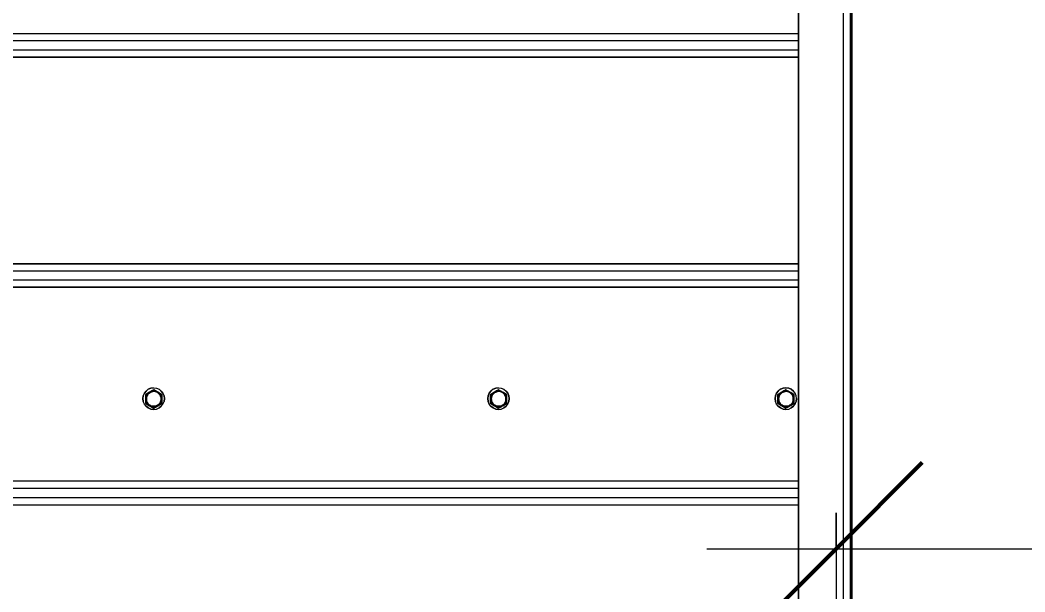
# Model space of a CAD drawing. Header units: inches. Extents: x -827 to 154, y -802 to 207.
# Drawn here: x -93.29 to -58.33, y -169.82 to -149.94 of the extents above; entities that cross this region are included whole.
import ezdxf

# ---------------------------------------------------------------- set-up
doc = ezdxf.new("R2010")
doc.units = ezdxf.units.IN
doc.header["$MEASUREMENT"] = 0
for name, color, linetype, lineweight in [('A-ANNO-DIMS', 211, 'Continuous', 9), ('A-ANNO-DIMS-48', 211, 'Continuous', 9), ('Layer0', 7, 'Continuous', 9), ('Shop_Sabre_RC-8_CNC_Router_skp', 8, 'Continuous', 9)]:
    doc.layers.add(name, color=color, linetype=linetype, lineweight=lineweight)
doc.styles.add('Arial', font='arial.ttf', dxfattribs={"height": 4.5})
doc.dimstyles.new('Linear_-_3_32__Arial', dxfattribs={"dimscale": 12, "dimtxt": 4.591167, "dimasz": 0.5, "dimexe": 0.375, "dimexo": 0.25, "dimgap": 0.25, "dimtad": 1, "dimdec": 5, "dimrnd": 0.03125, "dimzin": 1, "dimdsep": 46, "dimlunit": 4, "dimtxsty": 'Arial', "dimblk1": 'OBLIQUE', "dimblk2": 'OBLIQUE', "dimsah": 1, "dimcen": 0.09, "dimdle": 0.375, "dimazin": 0, "dimtfac": 1, "dimtdec": 4, "dimtix": 1, "dimtmove": 0, "dimatfit": 3, "dimfxl": 1, "dimtvp": 1, "dimtfill": 1, "dimfrac": 2, "dimtolj": 1, "dimtzin": 0, "dimarcsym": 2})

# ---------------------------------------------------------------- blocks, each defined once
blk = doc.blocks.new('Shop_Sabre_RC-8_CNC_Router_skp_163-402902-Level 1')
at = {"layer": 'Layer0'}
for p, q in [((0.3125, 60), (0.3125, 0)), ((0.3125, 0), (0.3125, 60))]:
    blk.add_line(p, q, dxfattribs=at)
blk = doc.blocks.new('Shop_Sabre_RC-8_CNC_Router_skp_9-V86-Level 1')
at = {"layer": 'Layer0'}
for p, q in [((96.006, 2.445), (96.245, 2.583)), ((96.245, 2.583), (96.006, 2.445)), ((96.041, 2.466), (96.006, 2.445)), ((96.006, 2.445), (96.041, 2.466)), ((96.074, 2.485), (96.041, 2.466)), ((96.041, 2.466), (96.074, 2.485)), ((96.041, 2.466), (96.064, 2.443)), ((96.064, 2.443), (96.041, 2.466)), ((96.064, 2.443), (96.089, 2.465)), ((96.064, 2.443), (96.089, 2.465)), ((96.105, 2.503), (96.074, 2.485)), ((96.074, 2.485), (96.105, 2.503)), ((96.074, 2.485), (96.089, 2.465)), ((96.089, 2.465), (96.074, 2.485)), ((96.089, 2.465), (96.108, 2.477)), ((96.089, 2.465), (96.108, 2.477)), ((96.137, 2.521), (96.105, 2.503)), ((96.137, 2.521), (96.105, 2.503)), ((96.105, 2.503), (96.117, 2.483)), ((96.117, 2.483), (96.105, 2.503)), ((96.108, 2.477), (96.117, 2.483)), ((96.108, 2.477), (96.117, 2.483)), ((96.117, 2.483), (96.147, 2.498)), ((96.117, 2.483), (96.147, 2.498)), ((96.17, 2.54), (96.137, 2.521)), ((96.17, 2.54), (96.137, 2.521)), ((96.137, 2.521), (96.147, 2.498)), ((96.147, 2.498), (96.137, 2.521)), ((96.147, 2.498), (96.179, 2.509)), ((96.147, 2.498), (96.179, 2.509)), ((96.205, 2.561), (96.17, 2.54)), ((96.205, 2.561), (96.17, 2.54)), ((96.179, 2.509), (96.17, 2.54)), ((96.17, 2.54), (96.179, 2.509)), ((96.179, 2.509), (96.211, 2.515)), ((96.179, 2.509), (96.211, 2.515)), ((96.245, 2.583), (96.205, 2.561)), ((96.245, 2.583), (96.205, 2.561)), ((96.211, 2.515), (96.205, 2.561)), ((96.205, 2.561), (96.211, 2.515)), ((96.211, 2.515), (96.245, 2.518)), ((96.211, 2.515), (96.245, 2.518)), ((96.245, 2.583), (96.245, 2.518)), ((96.245, 2.518), (96.245, 2.583)), ((96.284, 2.561), (96.245, 2.583)), ((96.245, 2.583), (96.284, 2.561)), ((96.245, 2.518), (96.278, 2.515)), ((96.245, 2.518), (96.278, 2.515)), ((96.284, 2.561), (96.278, 2.515)), ((96.284, 2.561), (96.278, 2.515)), ((96.278, 2.515), (96.311, 2.509)), ((96.311, 2.509), (96.278, 2.515)), ((96.284, 2.561), (96.484, 2.445)), ((96.484, 2.445), (96.284, 2.561)), ((96.284, 2.561), (96.319, 2.54)), ((96.284, 2.561), (96.319, 2.54)), ((96.311, 2.509), (96.319, 2.54)), ((96.319, 2.54), (96.311, 2.509)), ((96.311, 2.509), (96.343, 2.498)), ((96.343, 2.498), (96.311, 2.509)), ((96.319, 2.54), (96.352, 2.521)), ((96.319, 2.54), (96.352, 2.521)), ((96.352, 2.521), (96.343, 2.498)), ((96.343, 2.498), (96.352, 2.521)), ((96.343, 2.498), (96.373, 2.483)), ((96.373, 2.483), (96.343, 2.498)), ((96.352, 2.521), (96.384, 2.503)), ((96.352, 2.521), (96.384, 2.503)), ((96.384, 2.503), (96.373, 2.483)), ((96.373, 2.483), (96.384, 2.503)), ((96.373, 2.483), (96.401, 2.465)), ((96.401, 2.465), (96.373, 2.483)), ((96.384, 2.503), (96.416, 2.485)), ((96.416, 2.485), (96.384, 2.503)), ((96.416, 2.485), (96.401, 2.465)), ((96.401, 2.465), (96.416, 2.485)), ((96.401, 2.465), (96.426, 2.443)), ((96.426, 2.443), (96.401, 2.465)), ((96.416, 2.485), (96.449, 2.466)), ((96.449, 2.466), (96.416, 2.485)), ((96.449, 2.466), (96.426, 2.443)), ((96.426, 2.443), (96.449, 2.466)), ((96.449, 2.466), (96.484, 2.445)), ((96.484, 2.445), (96.449, 2.466)), ((96.006, 2.445), (95.966, 2.423)), ((95.966, 2.423), (96.006, 2.445)), ((95.966, 2.377), (95.966, 2.423)), ((96.023, 2.39), (95.966, 2.423)), ((95.966, 2.377), (95.966, 2.423)), ((96.023, 2.39), (95.966, 2.423)), ((95.966, 2.377), (95.966, 2.101)), ((95.966, 2.377), (96.008, 2.36)), ((95.966, 2.377), (95.966, 2.336)), ((95.966, 2.377), (96.008, 2.36)), ((95.966, 2.101), (95.966, 2.377)), ((95.966, 2.336), (95.966, 2.377)), ((95.998, 2.328), (95.966, 2.336)), ((95.966, 2.299), (95.966, 2.336)), ((95.998, 2.328), (95.966, 2.336)), ((95.966, 2.299), (95.966, 2.336)), ((95.966, 2.299), (95.991, 2.295)), ((95.966, 2.299), (95.966, 2.262)), ((95.966, 2.299), (95.991, 2.295)), ((95.966, 2.262), (95.966, 2.299)), ((95.989, 2.262), (95.966, 2.262)), ((95.966, 2.262), (95.966, 2.225)), ((95.966, 2.262), (95.989, 2.262)), ((95.966, 2.225), (95.966, 2.262)), ((95.991, 2.228), (95.966, 2.225)), ((95.966, 2.225), (95.991, 2.228)), ((95.966, 2.187), (95.966, 2.225)), ((95.966, 2.225), (95.966, 2.187)), ((95.998, 2.196), (95.966, 2.187)), ((95.998, 2.196), (95.966, 2.187)), ((95.966, 2.146), (95.966, 2.187)), ((95.966, 2.146), (95.966, 2.187)), ((96.008, 2.164), (95.966, 2.146)), ((95.966, 2.146), (96.008, 2.164)), ((95.966, 2.146), (95.966, 2.101)), ((95.966, 2.101), (95.966, 2.146)), ((96.023, 2.134), (95.966, 2.101)), ((95.966, 2.101), (96.023, 2.134)), ((95.966, 2.101), (96.006, 2.078)), ((96.006, 2.078), (95.966, 2.101)), ((95.991, 2.295), (95.989, 2.262)), ((95.991, 2.295), (95.989, 2.262)), ((95.991, 2.295), (95.989, 2.262)), ((95.989, 2.262), (95.991, 2.295)), ((95.989, 2.262), (95.991, 2.228)), ((95.989, 2.262), (95.991, 2.228)), ((95.991, 2.228), (95.989, 2.262)), ((95.991, 2.228), (95.989, 2.262)), ((95.998, 2.328), (95.991, 2.295)), ((95.991, 2.295), (95.998, 2.328)), ((95.991, 2.295), (95.998, 2.328)), ((95.998, 2.328), (95.991, 2.295)), ((95.991, 2.228), (95.998, 2.196)), ((95.998, 2.196), (95.991, 2.228)), ((95.991, 2.228), (95.998, 2.196)), ((95.998, 2.196), (95.991, 2.228)), ((96.008, 2.36), (95.998, 2.328)), ((95.998, 2.328), (96.008, 2.36)), ((95.998, 2.328), (96.008, 2.36)), ((95.998, 2.328), (96.008, 2.36)), ((95.998, 2.196), (96.008, 2.164)), ((95.998, 2.196), (96.008, 2.164)), ((96.042, 2.418), (96.006, 2.445)), ((96.006, 2.445), (96.042, 2.418)), ((96.042, 2.106), (96.006, 2.078)), ((96.006, 2.078), (96.042, 2.106)), ((96.008, 2.36), (96.023, 2.39)), ((96.023, 2.39), (96.008, 2.36)), ((96.008, 2.164), (96.023, 2.134)), ((96.008, 2.164), (96.023, 2.134)), ((96.023, 2.39), (96.042, 2.418)), ((96.023, 2.39), (96.042, 2.418)), ((96.023, 2.134), (96.042, 2.106)), ((96.023, 2.134), (96.042, 2.106)), ((96.042, 2.418), (96.064, 2.443)), ((96.042, 2.418), (96.064, 2.443)), ((96.042, 2.106), (96.064, 2.081)), ((96.042, 2.106), (96.064, 2.081)), ((96.426, 2.443), (96.448, 2.418)), ((96.448, 2.418), (96.426, 2.443)), ((96.426, 2.081), (96.448, 2.106)), ((96.448, 2.106), (96.426, 2.081)), ((96.448, 2.418), (96.484, 2.445)), ((96.484, 2.445), (96.448, 2.418)), ((96.448, 2.418), (96.466, 2.39)), ((96.466, 2.39), (96.448, 2.418)), ((96.448, 2.106), (96.466, 2.134)), ((96.466, 2.134), (96.448, 2.106)), ((96.448, 2.106), (96.484, 2.078)), ((96.484, 2.078), (96.448, 2.106)), ((96.466, 2.39), (96.523, 2.423)), ((96.523, 2.423), (96.466, 2.39)), ((96.466, 2.39), (96.481, 2.36)), ((96.481, 2.36), (96.466, 2.39)), ((96.466, 2.134), (96.481, 2.164)), ((96.481, 2.164), (96.466, 2.134)), ((96.523, 2.101), (96.466, 2.134)), ((96.466, 2.134), (96.523, 2.101)), ((96.523, 2.377), (96.481, 2.36)), ((96.481, 2.36), (96.523, 2.377)), ((96.481, 2.36), (96.492, 2.328)), ((96.492, 2.328), (96.481, 2.36)), ((96.481, 2.164), (96.492, 2.196)), ((96.481, 2.164), (96.492, 2.196)), ((96.481, 2.164), (96.492, 2.196)), ((96.492, 2.196), (96.481, 2.164)), ((96.481, 2.164), (96.523, 2.146)), ((96.523, 2.146), (96.481, 2.164)), ((96.484, 2.445), (96.523, 2.423)), ((96.523, 2.423), (96.484, 2.445)), ((96.523, 2.101), (96.484, 2.078)), ((96.484, 2.078), (96.523, 2.101)), ((96.492, 2.328), (96.523, 2.336)), ((96.523, 2.336), (96.492, 2.328)), ((96.498, 2.295), (96.492, 2.328)), ((96.492, 2.328), (96.498, 2.295)), ((96.492, 2.328), (96.498, 2.295)), ((96.498, 2.295), (96.492, 2.328)), ((96.492, 2.196), (96.498, 2.228)), ((96.492, 2.196), (96.498, 2.228)), ((96.492, 2.196), (96.498, 2.228)), ((96.498, 2.228), (96.492, 2.196)), ((96.523, 2.187), (96.492, 2.196)), ((96.492, 2.196), (96.523, 2.187)), ((96.523, 2.299), (96.498, 2.295)), ((96.498, 2.295), (96.523, 2.299)), ((96.501, 2.262), (96.498, 2.295)), ((96.498, 2.295), (96.501, 2.262)), ((96.498, 2.295), (96.501, 2.262)), ((96.501, 2.262), (96.498, 2.295)), ((96.498, 2.228), (96.501, 2.262)), ((96.501, 2.262), (96.498, 2.228)), ((96.498, 2.228), (96.501, 2.262)), ((96.501, 2.262), (96.498, 2.228)), ((96.523, 2.225), (96.498, 2.228)), ((96.498, 2.228), (96.523, 2.225)), ((96.501, 2.262), (96.523, 2.262)), ((96.501, 2.262), (96.523, 2.262)), ((96.523, 2.423), (96.523, 2.101)), ((96.523, 2.101), (96.523, 2.423)), ((96.523, 2.377), (96.523, 2.423)), ((96.523, 2.423), (96.523, 2.377)), ((96.523, 2.336), (96.523, 2.377)), ((96.523, 2.377), (96.523, 2.336)), ((96.523, 2.299), (96.523, 2.336)), ((96.523, 2.336), (96.523, 2.299)), ((96.523, 2.262), (96.523, 2.299)), ((96.523, 2.299), (96.523, 2.262)), ((96.523, 2.225), (96.523, 2.262)), ((96.523, 2.225), (96.523, 2.262)), ((96.523, 2.187), (96.523, 2.225)), ((96.523, 2.187), (96.523, 2.225)), ((96.523, 2.146), (96.523, 2.187)), ((96.523, 2.146), (96.523, 2.187)), ((96.523, 2.146), (96.523, 2.101)), ((96.523, 2.101), (96.523, 2.146)), ((96.006, 2.078), (96.245, 1.94)), ((96.245, 1.94), (96.006, 2.078)), ((96.006, 2.078), (96.041, 2.058)), ((96.041, 2.058), (96.006, 2.078)), ((96.041, 2.058), (96.064, 2.081)), ((96.064, 2.081), (96.041, 2.058)), ((96.041, 2.058), (96.074, 2.039)), ((96.074, 2.039), (96.041, 2.058)), ((96.064, 2.081), (96.089, 2.059)), ((96.064, 2.081), (96.089, 2.059)), ((96.074, 2.039), (96.089, 2.059)), ((96.089, 2.059), (96.074, 2.039)), ((96.074, 2.039), (96.105, 2.021)), ((96.105, 2.021), (96.074, 2.039)), ((96.089, 2.059), (96.117, 2.04)), ((96.089, 2.059), (96.117, 2.04)), ((96.105, 2.021), (96.117, 2.04)), ((96.117, 2.04), (96.105, 2.021)), ((96.137, 2.002), (96.105, 2.021)), ((96.137, 2.002), (96.105, 2.021)), ((96.117, 2.04), (96.147, 2.026)), ((96.117, 2.04), (96.147, 2.026)), ((96.137, 2.002), (96.147, 2.026)), ((96.147, 2.026), (96.137, 2.002)), ((96.17, 1.983), (96.137, 2.002)), ((96.17, 1.983), (96.137, 2.002)), ((96.147, 2.026), (96.179, 2.015)), ((96.147, 2.026), (96.179, 2.015)), ((96.179, 2.015), (96.17, 1.983)), ((96.17, 1.983), (96.179, 2.015)), ((96.205, 1.963), (96.17, 1.983)), ((96.205, 1.963), (96.17, 1.983)), ((96.179, 2.015), (96.211, 2.008)), ((96.179, 2.015), (96.211, 2.008)), ((96.205, 1.963), (96.211, 2.008)), ((96.211, 2.008), (96.205, 1.963)), ((96.245, 1.94), (96.205, 1.963)), ((96.245, 1.94), (96.205, 1.963)), ((96.211, 2.008), (96.245, 2.006)), ((96.211, 2.008), (96.245, 2.006)), ((96.245, 2.006), (96.278, 2.008)), ((96.245, 2.006), (96.278, 2.008)), ((96.245, 2.006), (96.245, 1.94)), ((96.245, 1.94), (96.245, 2.006)), ((96.245, 1.94), (96.284, 1.963)), ((96.284, 1.963), (96.245, 1.94)), ((96.278, 2.008), (96.311, 2.015)), ((96.311, 2.015), (96.278, 2.008)), ((96.284, 1.963), (96.278, 2.008)), ((96.284, 1.963), (96.278, 2.008)), ((96.284, 1.963), (96.484, 2.078)), ((96.484, 2.078), (96.284, 1.963)), ((96.284, 1.963), (96.319, 1.983)), ((96.284, 1.963), (96.319, 1.983)), ((96.311, 2.015), (96.343, 2.026)), ((96.343, 2.026), (96.311, 2.015)), ((96.311, 2.015), (96.319, 1.983)), ((96.319, 1.983), (96.311, 2.015)), ((96.319, 1.983), (96.352, 2.002)), ((96.319, 1.983), (96.352, 2.002)), ((96.343, 2.026), (96.373, 2.04)), ((96.373, 2.04), (96.343, 2.026)), ((96.343, 2.026), (96.352, 2.002)), ((96.352, 2.002), (96.343, 2.026)), ((96.352, 2.002), (96.384, 2.021)), ((96.352, 2.002), (96.384, 2.021)), ((96.373, 2.04), (96.401, 2.059)), ((96.401, 2.059), (96.373, 2.04)), ((96.384, 2.021), (96.373, 2.04)), ((96.373, 2.04), (96.384, 2.021)), ((96.416, 2.039), (96.384, 2.021)), ((96.384, 2.021), (96.416, 2.039)), ((96.401, 2.059), (96.426, 2.081)), ((96.426, 2.081), (96.401, 2.059)), ((96.416, 2.039), (96.401, 2.059)), ((96.401, 2.059), (96.416, 2.039)), ((96.416, 2.039), (96.449, 2.058)), ((96.449, 2.058), (96.416, 2.039)), ((96.426, 2.081), (96.449, 2.058)), ((96.449, 2.058), (96.426, 2.081)), ((96.484, 2.078), (96.449, 2.058)), ((96.449, 2.058), (96.484, 2.078))]:
    blk.add_line(p, q, dxfattribs=at)
blk = doc.blocks.new('Shop_Sabre_RC-8_CNC_Router_skp_144-V87-Level 1')
blk.add_blockref('Shop_Sabre_RC-8_CNC_Router_skp_9-V86-Level 1', (12.626, 0))
blk = doc.blocks.new('Shop_Sabre_RC-8_CNC_Router_skp_140-402879-Level 1')
at = {"layer": 'Layer0'}
for p, q in [((38.976, 0.562), (0, 0.562)), ((38.976, 0.562), (0, 0.562)), ((0, 0.25), (38.976, 0.25)), ((0, 0.25), (38.976, 0.25))]:
    blk.add_line(p, q, dxfattribs=at)
blk = doc.blocks.new('Shop_Sabre_RC-8_CNC_Router_skp_139-402878-Level 1')
at = {"layer": 'Layer0'}
for p, q in [((38.976, 0.562), (0, 0.562)), ((38.976, 0.562), (0, 0.562)), ((0, 0.25), (38.976, 0.25)), ((0, 0.25), (38.976, 0.25))]:
    blk.add_line(p, q, dxfattribs=at)
blk = doc.blocks.new('Shop_Sabre_RC-8_CNC_Router_skp_138-402877-Level 1')
at = {"layer": 'Layer0'}
for p, q in [((51.1875, 0.5625), (0, 0.5625)), ((51.1875, 0.5625), (0, 0.5625)), ((0, 0.25), (51.1875, 0.25)), ((0, 0.25), (51.1875, 0.25))]:
    blk.add_line(p, q, dxfattribs=at)
blk = doc.blocks.new('Shop_Sabre_RC-8_CNC_Router_skp_135-402874-Level 1')
at = {"layer": 'Layer0'}
for p, q in [((0.25, 0.25), (0.25, 59.75)), ((0.25, 0.25), (0.25, 59.75)), ((1.812, 4.375), (1.812, 54.75)), ((1.812, 41.313), (1.812, 34.125)), ((1.812, 4.375), (1.812, 41.313)), ((1.812, 41.313), (1.812, 5.188)), ((1.812, 33.313), (1.812, 34.125)), ((40.789, 34.125), (1.812, 34.125)), ((1.812, 10.563), (1.812, 34.125)), ((1.812, 17.75), (1.812, 34.125)), ((1.812, 26.563), (1.812, 34.125)), ((1.812, 5.188), (1.812, 34.125)), ((1.812, 34.125), (1.812, 9.75)), ((1.812, 34.125), (1.812, 18.563)), ((1.812, 34.125), (1.812, 25.75)), ((40.789, 34.125), (1.812, 34.125)), ((1.812, 34.125), (1.812, 33.313)), ((1.812, 33.313), (40.789, 33.313)), ((1.812, 26.563), (1.812, 33.313)), ((1.812, 33.313), (40.789, 33.313)), ((2.151, 30.8), (2.061, 30.762)), ((2.151, 30.8), (2.061, 30.762)), ((2.249, 30.813), (2.151, 30.8)), ((2.249, 30.813), (2.151, 30.8)), ((2.249, 30.813), (2.346, 30.8)), ((2.346, 30.8), (2.249, 30.813)), ((2.346, 30.8), (2.436, 30.762)), ((2.436, 30.762), (2.346, 30.8)), ((12.151, 30.8), (12.061, 30.762)), ((12.151, 30.8), (12.061, 30.762)), ((12.249, 30.813), (12.151, 30.8)), ((12.249, 30.813), (12.151, 30.8)), ((12.249, 30.813), (12.346, 30.8)), ((12.346, 30.8), (12.249, 30.813)), ((12.346, 30.8), (12.436, 30.762)), ((12.436, 30.762), (12.346, 30.8)), ((24.151, 30.8), (24.061, 30.762)), ((24.151, 30.8), (24.061, 30.762)), ((24.249, 30.813), (24.151, 30.8)), ((24.249, 30.813), (24.151, 30.8)), ((24.249, 30.813), (24.346, 30.8)), ((24.346, 30.8), (24.249, 30.813)), ((24.346, 30.8), (24.436, 30.762)), ((24.436, 30.762), (24.346, 30.8)), ((1.874, 30.438), (1.886, 30.535)), ((1.886, 30.535), (1.874, 30.438)), ((1.874, 30.438), (1.886, 30.34)), ((1.874, 30.438), (1.886, 30.34)), ((1.924, 30.625), (1.886, 30.535)), ((1.924, 30.625), (1.886, 30.535)), ((1.983, 30.703), (1.924, 30.625)), ((1.983, 30.703), (1.924, 30.625)), ((2.061, 30.762), (1.983, 30.703)), ((1.983, 30.703), (2.061, 30.762)), ((2.436, 30.762), (2.514, 30.703)), ((2.514, 30.703), (2.436, 30.762)), ((2.514, 30.703), (2.573, 30.625)), ((2.514, 30.703), (2.573, 30.625)), ((2.573, 30.625), (2.611, 30.535)), ((2.573, 30.625), (2.611, 30.535)), ((2.624, 30.438), (2.611, 30.535)), ((2.611, 30.535), (2.624, 30.438)), ((2.611, 30.34), (2.624, 30.438)), ((2.624, 30.438), (2.611, 30.34)), ((11.874, 30.438), (11.886, 30.535)), ((11.886, 30.535), (11.874, 30.438)), ((11.886, 30.34), (11.874, 30.438)), ((11.874, 30.438), (11.886, 30.34)), ((11.924, 30.625), (11.886, 30.535)), ((11.924, 30.625), (11.886, 30.535)), ((11.983, 30.703), (11.924, 30.625)), ((11.983, 30.703), (11.924, 30.625)), ((12.061, 30.762), (11.983, 30.703)), ((11.983, 30.703), (12.061, 30.762)), ((12.436, 30.762), (12.514, 30.703)), ((12.514, 30.703), (12.436, 30.762)), ((12.514, 30.703), (12.573, 30.625)), ((12.514, 30.703), (12.573, 30.625)), ((12.573, 30.625), (12.611, 30.535)), ((12.573, 30.625), (12.611, 30.535)), ((12.624, 30.438), (12.611, 30.535)), ((12.611, 30.535), (12.624, 30.438)), ((12.611, 30.34), (12.624, 30.438)), ((12.624, 30.438), (12.611, 30.34)), ((23.874, 30.438), (23.886, 30.535)), ((23.886, 30.535), (23.874, 30.438)), ((23.886, 30.34), (23.874, 30.438)), ((23.874, 30.438), (23.886, 30.34)), ((23.924, 30.625), (23.886, 30.535)), ((23.924, 30.625), (23.886, 30.535)), ((23.983, 30.703), (23.924, 30.625)), ((23.983, 30.703), (23.924, 30.625)), ((24.061, 30.762), (23.983, 30.703)), ((23.983, 30.703), (24.061, 30.762)), ((24.436, 30.762), (24.514, 30.703)), ((24.514, 30.703), (24.436, 30.762)), ((24.514, 30.703), (24.573, 30.625)), ((24.514, 30.703), (24.573, 30.625)), ((24.573, 30.625), (24.611, 30.535)), ((24.573, 30.625), (24.611, 30.535)), ((24.624, 30.438), (24.611, 30.535)), ((24.611, 30.535), (24.624, 30.438)), ((24.611, 30.34), (24.624, 30.438)), ((24.624, 30.438), (24.611, 30.34)), ((1.886, 30.34), (1.924, 30.25)), ((1.886, 30.34), (1.924, 30.25)), ((1.924, 30.25), (1.983, 30.172)), ((1.924, 30.25), (1.983, 30.172)), ((1.983, 30.172), (2.061, 30.113)), ((2.061, 30.113), (1.983, 30.172)), ((2.061, 30.113), (2.151, 30.075)), ((2.151, 30.075), (2.061, 30.113)), ((2.151, 30.075), (2.249, 30.063)), ((2.249, 30.063), (2.151, 30.075)), ((2.249, 30.063), (2.346, 30.075)), ((2.346, 30.075), (2.249, 30.063)), ((2.346, 30.075), (2.436, 30.113)), ((2.436, 30.113), (2.346, 30.075)), ((2.436, 30.113), (2.514, 30.172)), ((2.436, 30.113), (2.514, 30.172)), ((2.514, 30.172), (2.573, 30.25)), ((2.573, 30.25), (2.514, 30.172)), ((2.573, 30.25), (2.611, 30.34)), ((2.611, 30.34), (2.573, 30.25)), ((11.924, 30.25), (11.886, 30.34)), ((11.886, 30.34), (11.924, 30.25)), ((11.983, 30.172), (11.924, 30.25)), ((11.924, 30.25), (11.983, 30.172)), ((12.061, 30.113), (11.983, 30.172)), ((12.061, 30.113), (11.983, 30.172)), ((12.151, 30.075), (12.061, 30.113)), ((12.151, 30.075), (12.061, 30.113)), ((12.249, 30.063), (12.151, 30.075)), ((12.249, 30.063), (12.151, 30.075)), ((12.249, 30.063), (12.346, 30.075)), ((12.346, 30.075), (12.249, 30.063)), ((12.346, 30.075), (12.436, 30.113)), ((12.436, 30.113), (12.346, 30.075)), ((12.436, 30.113), (12.514, 30.172)), ((12.436, 30.113), (12.514, 30.172)), ((12.514, 30.172), (12.573, 30.25)), ((12.573, 30.25), (12.514, 30.172)), ((12.573, 30.25), (12.611, 30.34)), ((12.611, 30.34), (12.573, 30.25)), ((23.924, 30.25), (23.886, 30.34)), ((23.886, 30.34), (23.924, 30.25)), ((23.983, 30.172), (23.924, 30.25)), ((23.924, 30.25), (23.983, 30.172)), ((24.061, 30.113), (23.983, 30.172)), ((24.061, 30.113), (23.983, 30.172)), ((24.151, 30.075), (24.061, 30.113)), ((24.151, 30.075), (24.061, 30.113)), ((24.249, 30.063), (24.151, 30.075)), ((24.249, 30.063), (24.151, 30.075)), ((24.249, 30.063), (24.346, 30.075)), ((24.346, 30.075), (24.249, 30.063)), ((24.346, 30.075), (24.436, 30.113)), ((24.436, 30.113), (24.346, 30.075)), ((24.436, 30.113), (24.514, 30.172)), ((24.436, 30.113), (24.514, 30.172)), ((24.514, 30.172), (24.573, 30.25)), ((24.573, 30.25), (24.514, 30.172)), ((24.573, 30.25), (24.611, 30.34)), ((24.611, 30.34), (24.573, 30.25)), ((1.812, 26.563), (40.789, 26.563)), ((1.812, 26.563), (1.812, 25.75)), ((40.789, 26.563), (1.812, 26.563)), ((1.812, 26.563), (1.812, 25.75)), ((40.789, 25.75), (1.812, 25.75)), ((1.812, 18.563), (1.812, 25.75)), ((1.812, 25.75), (40.789, 25.75)), ((1.812, 17.75), (1.812, 18.563)), ((53, 18.563), (1.812, 18.563)), ((1.812, 18.563), (53, 18.563)), ((1.812, 18.563), (1.812, 17.75)), ((1.812, 17.75), (53, 17.75)), ((1.812, 10.563), (1.812, 17.75)), ((1.812, 17.75), (53, 17.75))]:
    blk.add_line(p, q, dxfattribs=at)
for name, p in [('Shop_Sabre_RC-8_CNC_Router_skp_140-402879-Level 1', (1.812, 33.313)), ('Shop_Sabre_RC-8_CNC_Router_skp_144-V87-Level 1', (-106.626, 28.187)), ('Shop_Sabre_RC-8_CNC_Router_skp_144-V87-Level 1', (-96.626, 28.187)), ('Shop_Sabre_RC-8_CNC_Router_skp_144-V87-Level 1', (-84.626, 28.187)), ('Shop_Sabre_RC-8_CNC_Router_skp_139-402878-Level 1', (1.812, 25.75)), ('Shop_Sabre_RC-8_CNC_Router_skp_138-402877-Level 1', (1.812, 17.75))]:
    blk.add_blockref(name, p)
blk = doc.blocks.new('Shop_Sabre_RC-8_CNC_Router_skp_1-402740-Level 1')
at = {"layer": 'Layer0'}
for p, q in [((-0.047, 57.375), (-0.047, 2.927)), ((-0.047, 2.927), (-0.047, 57.375))]:
    blk.add_line(p, q, dxfattribs=at)
for name, p in [('Shop_Sabre_RC-8_CNC_Router_skp_163-402902-Level 1', (-0.312, 0)), ('Shop_Sabre_RC-8_CNC_Router_skp_135-402874-Level 1', (0, 0))]:
    blk.add_blockref(name, p)
blk = doc.blocks.new('Shop_Sabre_RC-8_CNC_Router_skp-402726-Level 1')
blk.add_blockref('Shop_Sabre_RC-8_CNC_Router_skp_1-402740-Level 1', (0, 0))
blk = doc.blocks.new('DIMBLOCK8-Level 1')
at = {"layer": 'A-ANNO-DIMS-48', "lineweight": 50}
for p, q in [((-64.896, -168.32), (-61.896, -165.32)), ((43.104, -168.32), (46.104, -165.32)), ((-64.896, -168.32), (-67.896, -171.32)), ((43.104, -168.32), (40.104, -171.32))]:
    blk.add_line(p, q, dxfattribs=at)
at = {"layer": 'A-ANNO-DIMS-48'}
for p, q in [((-64.896, -167.077), (-64.896, -172.82)), ((-64.896, -168.32), (-64.896, -167.077)), ((43.104, -167.077), (43.104, -172.82)), ((43.104, -168.32), (43.104, -167.077)), ((-69.396, -168.32), (47.604, -168.32))]:
    blk.add_line(p, q, dxfattribs=at)
at = {"layer": 'A-ANNO-DIMS-48', "color": 0, "insert": (-18.912, -159.478), "char_height": 4.5, "width": 19.24052, "attachment_point": 1, "line_spacing_factor": 0.941778, "style": 'Arial', "bg_fill": 3, "box_fill_scale": 1.25, "bg_fill_color": 256, "bg_fill_true_color": 13158600, "bg_fill_transparency": 0}
blk.add_mtext('9\' - 0"', dxfattribs=at)
blk = doc.blocks.new('_Oblique')
at = {"color": 0, "linetype": 'ByBlock', "lineweight": -2}
blk.add_line((-0.5, -0.5), (0.5, 0.5), dxfattribs=at)

msp = doc.modelspace()

# ---------------------------------------------------------------- block references
at = {"layer": 'Shop_Sabre_RC-8_CNC_Router_skp', "color": 7, "rotation": 180}
msp.add_blockref('Shop_Sabre_RC-8_CNC_Router_skp-402726-Level 1', (-64.395614, -132.663924), dxfattribs=at)

# ---------------------------------------------------------------- next in the draw order: dimensions: what is measured, and where the dimension line sits
at = {"layer": 'A-ANNO-DIMS'}
dim = msp.add_linear_dim(base=(43.104386, -168.31962), p1=(-64.895614, -164.076979), p2=(43.104386, -164.076979), dimstyle='Linear_-_3_32__Arial', override={"dimpost": '<>', "dimfxl": 108}, dxfattribs=at)
dim.commit()
dim.dimension.update_dxf_attribs({"geometry": 'DIMBLOCK8-Level 1', "text_midpoint": (-10.895614, -163.022042)})

doc.saveas('drawing.dxf')
